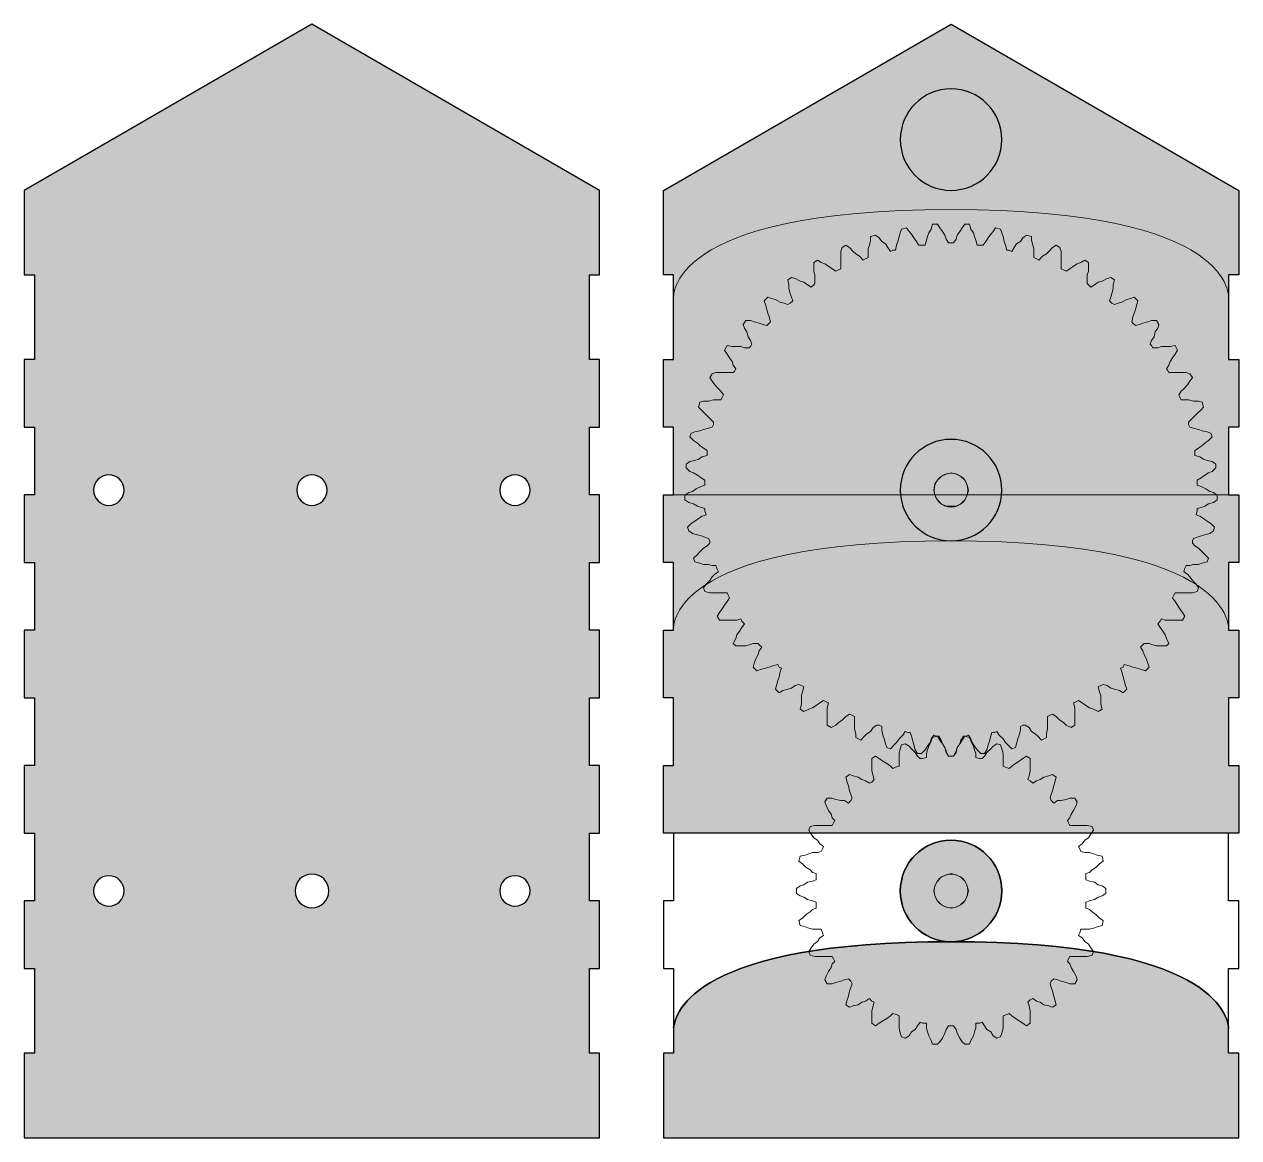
# Model space of a CAD drawing. Header units: inches. Extents: x -1874 to 1467, y -1467 to 242.
# Drawn here: x -1874.4 to -1515.5, y -673.9 to -344.8 of the extents above; entities that cross this region are included whole.
import ezdxf

# ---------------------------------------------------------------- set-up
doc = ezdxf.new("R2010")
doc.units = ezdxf.units.IN
doc.header["$MEASUREMENT"] = 0
doc.layers.add('Layer 1', color=7, linetype='Continuous')

# ---------------------------------------------------------------- blocks, each defined once
blk = doc.blocks.new('block 23')
at = {"layer": 'Layer 1', "lineweight": 0}
for points in [[(-1589.54, -407.87), (-1590.26, -408.96), (-1590.99, -410.05), (-1591.72, -410.05), (-1592.83, -410.05), (-1593.19, -408.59), (-1593.55, -407.49), (-1593.92, -406.4), (-1594.65, -405.3), (-1595.02, -403.84), (-1596.48, -403.84), (-1597.21, -404.94), (-1597.95, -406.04), (-1598.68, -407.12), (-1599.04, -408.23), (-1599.77, -409.33), (-1600.5, -409.33), (-1601.24, -409.33), (-1601.97, -408.23), (-1602.33, -407.12), (-1603.06, -406.04), (-1603.8, -404.94), (-1604.53, -403.84), (-1605.98, -403.84), (-1606.36, -405.3), (-1607.09, -406.4), (-1607.45, -407.49), (-1607.81, -408.59), (-1608.18, -410.05), (-1609.28, -410.05), (-1610.01, -410.05), (-1610.74, -408.96), (-1611.47, -407.87), (-1612.21, -406.76), (-1612.93, -406.04), (-1613.67, -404.94), (-1615.14, -405.3), (-1615.5, -406.4), (-1615.86, -407.49), (-1616.22, -408.96), (-1616.59, -410.05), (-1616.96, -411.52), (-1617.69, -411.52), (-1618.43, -411.88), (-1619.15, -410.79), (-1619.89, -409.69), (-1620.98, -408.96), (-1621.71, -407.87), (-1622.81, -407.12), (-1624.27, -407.49), (-1624.27, -408.59), (-1624.63, -410.05), (-1625, -411.16), (-1625, -412.61), (-1625, -413.71), (-1625.74, -414.08), (-1626.47, -414.45), (-1627.56, -413.34), (-1628.67, -412.61), (-1629.39, -411.88), (-1630.49, -410.79), (-1631.59, -410.05), (-1632.68, -410.79), (-1633.05, -411.88), (-1633.05, -413.34), (-1633.05, -414.81), (-1633.05, -415.9), (-1633.05, -417), (-1633.78, -417.37), (-1634.51, -417.73), (-1635.61, -417), (-1636.7, -416.28), (-1637.8, -415.53), (-1638.9, -415.17), (-1640, -414.45), (-1641.09, -415.17), (-1641.09, -416.28), (-1641.09, -417.73), (-1640.73, -418.83), (-1640.73, -420.29), (-1640.73, -421.39), (-1641.09, -421.76), (-1641.83, -422.49), (-1642.92, -421.76), (-1644.02, -421.02), (-1645.12, -420.65), (-1646.58, -419.93), (-1647.67, -419.57), (-1648.78, -420.29), (-1648.42, -421.76), (-1648.42, -422.85), (-1648.04, -424.31), (-1647.67, -425.41), (-1647.31, -426.51), (-1648.04, -427.24), (-1648.78, -427.61), (-1649.87, -427.24), (-1650.97, -426.87), (-1652.43, -426.14), (-1653.53, -425.77), (-1654.63, -425.41), (-1655.72, -426.51), (-1655.36, -427.61), (-1654.99, -429.06), (-1654.63, -430.17), (-1654.26, -431.26), (-1653.9, -432.72), (-1654.26, -433.1), (-1654.99, -433.82), (-1656.08, -433.46), (-1657.19, -433.1), (-1658.65, -432.72), (-1659.75, -432.36), (-1661.2, -432.36), (-1661.94, -433.46), (-1661.57, -434.55), (-1660.84, -435.65), (-1660.48, -437.11), (-1659.75, -438.21), (-1659.38, -439.3), (-1659.75, -440.04)], [(-1526.27, -456.49), (-1527.36, -456.12), (-1528.83, -456.12), (-1530.29, -455.76), (-1531.39, -455.76), (-1532.48, -455.76), (-1532.85, -455.03), (-1533.22, -454.29), (-1532.48, -453.2), (-1531.75, -452.47), (-1530.66, -451.37), (-1529.92, -450.28), (-1529.19, -449.17), (-1529.92, -448.08), (-1531.02, -447.71), (-1532.48, -447.71), (-1533.58, -447.71), (-1535.04, -447.71), (-1536.14, -447.71), (-1536.51, -446.99), (-1536.87, -446.62), (-1536.14, -445.52), (-1535.78, -444.42), (-1535.04, -443.33), (-1534.31, -442.23), (-1533.58, -441.13), (-1534.31, -439.67), (-1535.78, -440.04), (-1536.87, -440.04), (-1538.33, -440.04), (-1539.43, -440.4), (-1540.89, -440.4), (-1541.26, -439.67), (-1541.63, -439.3), (-1541.26, -438.21), (-1540.53, -437.11), (-1540.16, -435.65), (-1539.43, -434.55), (-1539.07, -433.46), (-1539.8, -432.36), (-1541.26, -432.36), (-1542.36, -432.72), (-1543.82, -433.1), (-1544.92, -433.46), (-1546.01, -433.82), (-1546.74, -433.1), (-1547.11, -432.72), (-1546.74, -431.26), (-1546.38, -430.17), (-1546.01, -429.06), (-1545.65, -427.61), (-1545.28, -426.51), (-1546.38, -425.41), (-1547.48, -425.77), (-1548.57, -426.14), (-1550.04, -426.87), (-1551.13, -427.24), (-1552.23, -427.61), (-1552.97, -427.24), (-1553.7, -426.51), (-1553.33, -425.41), (-1552.97, -424.31), (-1552.59, -422.85), (-1552.59, -421.76), (-1552.23, -420.29), (-1553.33, -419.57), (-1554.42, -419.93), (-1555.89, -420.65), (-1556.99, -421.02), (-1558.08, -421.76), (-1559.18, -422.49), (-1559.91, -421.76), (-1560.27, -421.39), (-1560.27, -420.29), (-1560.27, -418.83), (-1559.91, -417.73), (-1559.91, -416.28), (-1559.91, -415.17), (-1561, -414.45), (-1562.11, -415.17), (-1563.2, -415.53), (-1564.3, -416.28), (-1565.4, -417), (-1566.49, -417.73), (-1567.23, -417.37), (-1567.96, -417), (-1567.96, -415.9), (-1567.96, -414.81), (-1567.96, -413.34), (-1567.96, -411.88), (-1568.32, -410.79), (-1569.41, -410.05), (-1570.52, -410.79), (-1571.61, -411.88), (-1572.34, -412.61), (-1573.44, -413.34), (-1574.54, -414.45), (-1575.27, -414.08), (-1576, -413.71), (-1576, -412.61), (-1576, -411.16), (-1576.37, -410.05), (-1576.73, -408.59), (-1576.73, -407.49), (-1578.2, -407.12), (-1579.29, -407.87), (-1580.02, -408.96), (-1581.12, -409.69), (-1581.85, -410.79), (-1582.58, -411.88), (-1583.31, -411.52), (-1584.05, -411.52), (-1584.41, -410.05), (-1584.78, -408.96), (-1585.14, -407.49), (-1585.51, -406.4), (-1585.87, -405.3), (-1587.34, -404.94), (-1588.07, -406.04), (-1588.8, -406.76), (-1589.54, -407.87)], [(-1659.75, -440.04), (-1660.12, -440.4), (-1661.57, -440.4), (-1662.67, -440.04), (-1664.13, -440.04), (-1665.24, -440.04), (-1666.69, -439.67), (-1667.42, -441.13), (-1666.69, -442.23), (-1665.96, -443.33), (-1665.24, -444.42), (-1664.86, -445.52), (-1664.13, -446.62), (-1664.49, -447.35), (-1664.86, -447.71), (-1665.96, -447.71), (-1667.42, -447.71), (-1668.53, -447.71), (-1669.98, -447.71), (-1671.08, -448.08), (-1671.82, -449.17), (-1671.08, -450.28), (-1670.35, -451.37), (-1669.25, -452.47), (-1668.53, -453.2), (-1667.79, -454.29), (-1668.16, -455.03), (-1668.53, -455.76), (-1669.62, -455.76), (-1670.72, -455.76), (-1672.18, -456.12), (-1673.65, -456.12), (-1674.74, -456.49), (-1675.11, -457.95), (-1674.37, -458.69), (-1673.27, -459.78), (-1672.54, -460.51), (-1671.45, -461.61), (-1670.72, -462.34), (-1670.72, -463.06), (-1671.08, -463.81), (-1672.18, -464.17), (-1673.65, -464.53), (-1674.74, -464.9), (-1676.2, -465.27), (-1677.3, -465.63), (-1677.66, -466.73), (-1676.57, -467.82), (-1675.47, -468.55), (-1674.74, -469.29), (-1673.65, -470.02), (-1672.54, -470.75), (-1672.54, -471.47), (-1672.54, -472.22), (-1674.01, -472.58), (-1675.11, -473.31), (-1676.2, -473.67), (-1677.66, -474.04), (-1678.77, -474.77), (-1678.77, -475.87), (-1677.66, -476.96), (-1676.57, -477.33), (-1675.47, -478.06), (-1674.37, -478.8), (-1673.27, -479.52), (-1673.27, -480.26), (-1673.27, -480.99), (-1674.37, -481.35), (-1675.84, -482.08), (-1676.94, -482.81), (-1678.03, -483.18), (-1679.13, -483.92), (-1679.13, -485.37), (-1678.03, -486.11), (-1676.57, -486.47), (-1675.47, -487.2), (-1674.37, -487.57), (-1673.27, -487.93), (-1673.27, -488.67), (-1672.91, -489.76), (-1674.01, -490.12), (-1675.11, -490.86), (-1676.2, -491.59), (-1677.3, -492.32), (-1678.4, -493.41), (-1678.03, -494.52), (-1676.94, -495.24), (-1675.84, -495.61), (-1674.37, -495.98), (-1673.27, -496.34), (-1672.18, -496.7), (-1671.82, -497.45), (-1671.82, -498.17), (-1672.54, -498.9), (-1673.65, -499.63), (-1674.74, -500.73), (-1675.47, -501.46), (-1676.57, -502.56), (-1676.2, -503.65), (-1674.74, -504.02), (-1673.65, -504.39), (-1672.18, -504.39), (-1671.08, -504.75), (-1669.98, -504.75), (-1669.62, -505.85), (-1669.25, -506.58), (-1670.35, -507.31), (-1671.08, -508.05), (-1671.82, -509.14), (-1672.91, -510.23), (-1673.65, -511.34), (-1673.27, -512.43), (-1671.82, -512.8), (-1670.35, -512.8), (-1669.25, -512.8), (-1667.79, -512.8), (-1666.69, -512.8), (-1666.33, -513.53), (-1665.96, -514.26), (-1666.69, -515.35), (-1667.42, -516.46)], [(-1522.98, -483.18), (-1524.07, -482.81), (-1525.17, -482.08), (-1526.63, -481.35), (-1527.73, -480.99), (-1527.73, -480.26), (-1527.73, -479.52), (-1526.63, -478.8), (-1525.54, -478.06), (-1524.43, -477.33), (-1523.34, -476.96), (-1522.25, -475.87), (-1522.25, -474.77), (-1523.34, -474.04), (-1524.8, -473.67), (-1525.9, -473.31), (-1527, -472.58), (-1528.46, -472.22), (-1528.46, -471.47), (-1528.46, -470.75), (-1527.36, -470.02), (-1526.27, -469.29), (-1525.54, -468.55), (-1524.43, -467.82), (-1523.34, -466.73), (-1523.71, -465.63), (-1524.8, -465.27), (-1526.27, -464.9), (-1527.36, -464.53), (-1528.83, -464.17), (-1529.92, -463.81), (-1530.29, -463.06), (-1530.29, -462.34), (-1529.56, -461.61), (-1528.46, -460.51), (-1527.73, -459.78), (-1526.63, -458.69), (-1525.9, -457.95), (-1526.27, -456.49)], [(-1595.75, -483.92), (-1596.48, -485.37), (-1597.57, -486.47), (-1599.04, -487.2), (-1600.5, -487.2), (-1601.97, -487.2), (-1603.43, -486.47), (-1604.53, -485.37), (-1605.26, -483.92), (-1605.62, -482.45), (-1605.26, -480.63), (-1604.53, -479.52), (-1603.43, -478.43), (-1601.97, -477.7), (-1600.5, -477.33), (-1599.04, -477.7), (-1597.57, -478.43), (-1596.48, -479.52), (-1595.75, -480.99), (-1595.39, -482.45), (-1595.75, -483.92)], [(-1532.85, -517.55), (-1533.58, -516.46), (-1534.31, -515.35), (-1535.04, -514.26), (-1534.68, -513.53), (-1534.31, -512.8), (-1533.22, -512.8), (-1531.75, -512.8), (-1530.66, -512.8), (-1529.19, -512.8), (-1527.73, -512.43), (-1527.36, -511.34), (-1528.1, -510.23), (-1529.19, -509.14), (-1529.92, -508.05), (-1530.66, -507.31), (-1531.75, -506.58), (-1531.39, -505.49), (-1531.02, -504.75), (-1529.92, -504.75), (-1528.83, -504.39), (-1527.36, -504.39), (-1526.27, -504.02), (-1524.8, -503.65), (-1524.43, -502.56), (-1525.54, -501.46), (-1526.27, -500.73), (-1527.36, -499.63), (-1528.46, -498.9), (-1529.19, -498.17), (-1529.19, -497.45), (-1528.83, -496.7), (-1527.73, -496.34), (-1526.63, -495.98), (-1525.17, -495.61), (-1524.07, -495.24), (-1522.98, -494.52), (-1522.61, -493.41), (-1523.71, -492.32), (-1524.8, -491.59), (-1525.9, -490.86), (-1527, -490.12), (-1528.1, -489.76), (-1527.73, -488.67), (-1527.73, -487.93), (-1526.63, -487.57), (-1525.54, -487.2), (-1524.43, -486.47), (-1522.98, -486.11), (-1521.87, -485.37), (-1521.87, -483.92), (-1522.98, -483.18)], [(-1667.42, -516.46), (-1668.16, -517.55), (-1668.89, -518.64), (-1669.62, -519.75), (-1668.89, -520.84), (-1667.79, -520.84), (-1666.33, -520.84), (-1665.24, -520.84), (-1663.77, -520.84), (-1662.67, -520.47), (-1662.31, -521.21), (-1661.57, -521.94), (-1662.31, -523.04), (-1663.04, -524.13), (-1663.77, -525.23), (-1664.13, -526.33), (-1664.86, -527.79), (-1664.13, -528.52), (-1662.67, -528.52), (-1661.2, -528.52), (-1660.12, -528.16), (-1659.01, -527.79), (-1657.55, -527.79), (-1657.19, -528.16), (-1656.45, -528.88), (-1657.19, -529.98), (-1657.55, -531.08), (-1658.28, -532.53), (-1658.65, -533.64), (-1659.01, -534.74), (-1657.91, -535.83), (-1656.83, -535.46), (-1655.36, -535.1), (-1654.26, -534.74), (-1653.16, -534.37), (-1651.7, -534), (-1651.34, -534.74), (-1650.6, -535.1), (-1650.97, -536.2), (-1651.34, -537.66), (-1651.7, -538.76), (-1652.07, -540.22), (-1652.43, -541.31), (-1651.34, -542.41), (-1650.24, -541.69), (-1648.78, -541.31), (-1647.67, -540.94), (-1646.58, -540.22), (-1645.49, -539.86), (-1644.75, -540.22), (-1644.02, -540.58), (-1644.38, -542.05), (-1644.75, -543.14), (-1644.75, -544.61), (-1644.75, -545.7), (-1645.12, -547.17), (-1644.02, -547.9), (-1642.56, -547.17), (-1641.46, -546.8), (-1640.37, -546.06), (-1639.26, -545.34), (-1638.17, -544.61), (-1637.44, -544.98), (-1636.7, -545.34), (-1637.08, -546.8), (-1637.08, -547.9), (-1637.08, -549.35), (-1637.08, -550.46), (-1637.08, -551.92), (-1635.97, -552.65), (-1634.51, -551.92), (-1633.78, -551.18), (-1632.68, -550.46), (-1631.59, -549.35), (-1630.49, -548.63), (-1629.76, -548.99), (-1629.03, -549.35), (-1629.03, -550.46), (-1629.03, -551.92), (-1629.03, -553.02), (-1628.67, -554.47), (-1628.67, -555.58), (-1627.2, -556.31), (-1626.1, -555.21), (-1625.37, -554.47), (-1624.27, -553.75), (-1623.55, -552.65), (-1622.44, -551.92), (-1621.71, -551.92), (-1620.98, -552.28), (-1620.98, -553.39), (-1620.62, -554.84), (-1620.26, -555.94), (-1619.89, -557.4), (-1619.51, -558.51), (-1618.43, -558.87), (-1617.33, -557.76), (-1616.59, -557.04), (-1615.86, -555.94), (-1614.77, -554.84), (-1614.03, -553.75), (-1613.3, -554.11), (-1612.57, -554.11), (-1612.21, -555.21), (-1611.84, -556.67), (-1611.47, -557.76), (-1611.1, -559.23), (-1610.38, -560.33), (-1609.28, -560.33), (-1608.18, -559.23), (-1607.45, -558.13), (-1606.72, -557.04), (-1606.36, -555.94), (-1605.62, -554.84), (-1604.89, -555.21), (-1604.16, -555.21), (-1603.43, -556.31), (-1603.06, -557.4), (-1602.33, -558.51), (-1601.97, -559.59), (-1601.24, -561.06)], [(-1601.24, -561.06), (-1599.77, -561.06), (-1599.04, -559.59), (-1598.68, -558.51), (-1597.95, -557.4), (-1597.57, -556.31), (-1596.84, -555.21), (-1596.11, -555.21), (-1595.39, -554.84), (-1594.65, -555.94), (-1594.28, -557.04), (-1593.55, -558.13), (-1592.83, -559.23), (-1591.72, -560.33), (-1590.63, -560.33), (-1589.9, -559.23), (-1589.54, -557.76), (-1589.16, -556.67), (-1588.8, -555.21), (-1588.43, -554.11), (-1587.7, -554.11), (-1586.98, -553.75), (-1586.24, -554.84), (-1585.14, -555.94), (-1584.41, -557.04), (-1583.68, -557.76), (-1582.58, -558.87), (-1581.49, -558.51), (-1581.12, -557.4), (-1580.76, -555.94), (-1580.39, -554.84), (-1580.02, -553.39), (-1580.02, -552.28), (-1579.29, -551.92), (-1578.56, -551.92), (-1577.46, -552.65), (-1576.73, -553.75), (-1575.64, -554.47), (-1574.9, -555.21), (-1573.81, -556.31), (-1572.34, -555.58), (-1572.34, -554.47), (-1571.98, -553.02), (-1571.98, -551.92), (-1571.98, -550.46), (-1571.98, -549.35), (-1571.25, -548.99), (-1570.52, -548.63), (-1569.41, -549.35), (-1568.32, -550.46), (-1567.23, -551.18), (-1566.49, -551.92), (-1565.03, -552.65), (-1563.93, -551.92), (-1563.93, -550.46), (-1563.93, -549.35), (-1563.93, -547.9), (-1563.93, -546.8), (-1564.3, -545.34), (-1563.56, -544.98), (-1562.84, -544.61), (-1561.74, -545.34), (-1560.64, -546.06), (-1559.55, -546.8), (-1558.45, -547.17), (-1556.99, -547.9), (-1555.89, -547.17), (-1556.26, -545.7), (-1556.26, -544.61), (-1556.26, -543.14), (-1556.62, -542.05), (-1556.99, -540.58), (-1556.26, -540.22), (-1555.53, -539.86), (-1554.42, -540.22), (-1553.33, -540.94), (-1552.23, -541.31), (-1550.77, -541.69), (-1549.67, -542.41), (-1548.57, -541.31), (-1548.94, -540.22), (-1549.3, -538.76), (-1549.67, -537.66), (-1550.04, -536.2), (-1550.41, -535.1), (-1549.67, -534.74), (-1549.3, -534), (-1547.85, -534.37), (-1546.74, -534.74), (-1545.65, -535.1), (-1544.18, -535.46), (-1543.09, -535.83), (-1542, -534.74), (-1542.36, -533.64), (-1542.72, -532.53), (-1543.45, -531.08), (-1543.82, -529.98), (-1544.56, -528.88), (-1543.82, -528.16), (-1543.45, -527.79), (-1542, -527.79), (-1540.89, -528.16), (-1539.8, -528.52), (-1538.33, -528.52), (-1536.87, -528.52), (-1536.14, -527.79), (-1536.87, -526.33), (-1537.24, -525.23), (-1537.97, -524.13), (-1538.7, -523.04), (-1539.43, -521.94), (-1538.7, -521.21), (-1538.33, -520.47), (-1537.24, -520.84), (-1535.78, -520.84), (-1534.68, -520.84), (-1533.22, -520.84), (-1532.12, -520.84), (-1531.39, -519.75), (-1532.12, -518.64), (-1532.85, -517.55)], [(-1569.79, -568.74), (-1569.41, -567.28), (-1570.52, -566.54), (-1571.61, -566.92), (-1573.08, -567.28), (-1574.17, -568), (-1575.27, -568.37), (-1576.37, -569.1), (-1577.1, -568.37), (-1577.83, -568), (-1577.46, -566.92), (-1577.1, -565.45), (-1577.1, -564.35), (-1577.1, -562.88), (-1577.1, -561.79), (-1578.2, -561.06), (-1579.29, -561.79), (-1580.39, -562.52), (-1581.49, -563.25), (-1582.58, -563.99), (-1583.31, -564.71), (-1584.41, -564.35), (-1585.14, -563.99), (-1585.14, -562.88), (-1585.14, -561.43), (-1585.14, -560.33), (-1585.51, -558.87), (-1585.87, -557.76), (-1586.98, -557.4), (-1588.07, -558.13), (-1588.8, -558.87), (-1589.9, -559.96), (-1590.63, -561.06), (-1591.36, -561.79), (-1592.09, -561.79), (-1593.19, -561.43), (-1593.19, -560.33), (-1593.55, -559.23), (-1593.92, -558.13), (-1594.65, -556.67), (-1595.02, -555.58), (-1596.48, -555.21), (-1597.21, -556.31), (-1597.95, -557.4), (-1598.68, -558.51), (-1599.04, -559.96), (-1599.77, -561.06), (-1600.5, -561.06), (-1601.24, -561.06), (-1601.97, -559.96), (-1602.33, -558.51), (-1603.06, -557.4), (-1603.8, -556.31), (-1604.53, -555.21), (-1605.98, -555.58), (-1606.36, -556.67), (-1607.09, -558.13), (-1607.45, -559.23), (-1607.81, -560.33), (-1607.81, -561.43), (-1608.91, -561.79), (-1609.64, -561.79), (-1610.38, -561.06), (-1611.1, -559.96), (-1612.21, -558.87), (-1612.93, -558.13), (-1614.03, -557.4), (-1615.14, -557.76), (-1615.5, -558.87), (-1615.86, -560.33), (-1615.86, -561.43), (-1615.86, -562.88), (-1615.86, -563.99), (-1616.96, -564.35), (-1617.69, -564.71), (-1618.43, -563.99), (-1619.51, -563.25), (-1620.62, -562.52), (-1621.71, -561.79), (-1622.81, -561.06), (-1623.91, -561.79), (-1623.91, -562.88), (-1623.91, -564.35), (-1623.91, -565.45), (-1623.55, -566.92), (-1623.18, -568), (-1623.91, -568.74), (-1624.63, -569.1), (-1625.74, -568.37), (-1626.84, -568), (-1627.92, -567.28), (-1629.39, -566.92), (-1630.49, -566.54), (-1631.59, -567.28), (-1631.22, -568.74), (-1630.85, -569.83), (-1630.49, -571.29), (-1630.13, -572.4), (-1629.76, -573.49), (-1630.13, -574.22), (-1630.85, -574.96), (-1631.96, -574.22), (-1633.05, -574.22), (-1634.51, -573.86), (-1635.61, -573.49), (-1637.08, -573.49), (-1637.8, -574.59), (-1637.44, -575.69), (-1636.7, -577.15), (-1635.97, -578.24), (-1635.61, -579.34), (-1634.88, -580.07), (-1635.25, -580.81), (-1635.61, -581.53), (-1636.7, -581.53), (-1638.17, -581.53), (-1639.26, -581.53), (-1640.73, -581.53), (-1642.19, -581.9), (-1642.56, -582.99), (-1641.83, -584.1)], [(-1555.89, -599.45), (-1556.99, -599.09), (-1558.08, -598.35), (-1559.55, -597.99), (-1560.64, -597.63), (-1560.64, -596.52), (-1560.64, -595.8), (-1559.55, -595.43), (-1558.82, -594.7), (-1557.71, -593.96), (-1556.62, -592.87), (-1555.53, -592.14), (-1555.89, -590.68), (-1557.35, -590.31), (-1558.45, -589.94), (-1559.55, -589.58), (-1561, -589.58), (-1562.11, -589.22), (-1562.47, -588.48), (-1562.84, -587.75), (-1561.74, -587.02), (-1561, -585.93), (-1559.91, -585.19), (-1559.18, -584.1), (-1558.45, -582.99), (-1558.82, -581.9), (-1560.27, -581.53), (-1561.74, -581.53), (-1562.84, -581.53), (-1564.3, -581.53), (-1565.4, -581.53), (-1565.76, -580.81), (-1566.12, -580.07), (-1565.4, -579.34), (-1565.03, -578.24), (-1564.3, -577.15), (-1563.56, -575.69), (-1563.2, -574.59), (-1563.93, -573.49), (-1565.4, -573.49), (-1566.49, -573.86), (-1567.96, -574.22), (-1569.05, -574.22), (-1570.15, -574.96), (-1570.88, -574.22), (-1571.25, -573.49), (-1570.88, -572.4), (-1570.52, -571.29), (-1570.15, -569.83), (-1569.79, -568.74)], [(-1641.83, -584.1), (-1641.09, -585.19), (-1640, -585.93), (-1639.26, -587.02), (-1638.17, -587.75), (-1638.54, -588.48), (-1638.9, -589.22), (-1640, -589.58), (-1641.46, -589.58), (-1642.56, -589.94), (-1643.66, -590.31), (-1645.12, -590.68), (-1645.49, -592.14), (-1644.38, -592.87), (-1643.29, -593.96), (-1642.19, -594.7), (-1641.46, -595.43), (-1640.37, -595.8), (-1640.37, -596.88), (-1640.37, -597.63), (-1641.46, -597.99), (-1642.92, -598.35), (-1644.02, -599.09), (-1645.12, -599.45), (-1646.21, -600.18), (-1646.21, -601.64), (-1645.12, -602.37), (-1644.02, -602.74), (-1642.92, -603.47), (-1641.46, -603.84), (-1640.37, -604.21), (-1640.37, -604.93), (-1640.37, -606.04), (-1641.46, -606.4), (-1642.19, -607.13), (-1643.29, -607.86), (-1644.38, -608.96), (-1645.49, -609.69), (-1645.12, -611.15), (-1643.66, -611.52), (-1642.56, -611.88), (-1641.46, -612.25), (-1640, -612.25), (-1638.9, -612.25), (-1638.54, -613.34), (-1638.17, -614.08), (-1639.26, -614.81), (-1640, -615.9), (-1641.09, -616.63), (-1641.83, -617.74), (-1642.56, -618.82), (-1642.19, -619.93), (-1640.73, -620.29), (-1639.26, -620.29), (-1638.17, -620.29), (-1636.7, -620.29), (-1635.61, -620.29), (-1635.25, -621.02), (-1634.88, -621.75), (-1635.61, -622.48), (-1635.97, -623.58), (-1636.7, -624.68), (-1637.44, -626.14), (-1637.8, -627.23), (-1637.08, -628.34), (-1635.61, -628.34), (-1634.51, -627.97), (-1633.05, -627.61), (-1631.96, -627.23), (-1630.85, -626.87), (-1630.13, -627.61), (-1629.76, -628.34), (-1630.13, -629.43), (-1630.49, -630.52), (-1630.85, -631.99), (-1631.22, -633.09), (-1631.59, -634.55), (-1630.49, -635.28), (-1629.39, -634.92), (-1627.92, -634.55), (-1626.84, -633.82), (-1625.74, -633.45), (-1624.63, -632.72), (-1623.91, -633.45), (-1623.18, -633.82), (-1623.55, -634.92), (-1623.91, -636.38), (-1623.91, -637.47), (-1623.91, -638.94), (-1623.91, -640.04), (-1622.81, -640.76), (-1621.71, -640.04), (-1620.62, -639.3), (-1619.51, -638.57), (-1618.43, -637.84), (-1617.69, -637.11), (-1616.59, -637.47), (-1615.86, -637.84), (-1615.86, -638.94), (-1615.86, -640.4), (-1615.86, -641.5), (-1615.5, -642.96), (-1615.14, -644.05), (-1614.03, -644.42), (-1612.93, -643.69), (-1612.21, -642.59), (-1611.1, -641.87), (-1610.38, -640.76), (-1609.64, -639.67), (-1608.91, -640.04), (-1607.81, -640.04), (-1607.81, -641.5), (-1607.45, -642.59), (-1607.09, -643.69), (-1606.36, -645.16), (-1605.98, -646.25), (-1604.53, -646.25), (-1603.8, -645.52), (-1603.06, -644.42), (-1602.33, -642.96), (-1601.97, -641.87)], [(-1595.75, -602.37), (-1596.48, -603.84), (-1597.57, -604.93), (-1599.04, -605.67), (-1600.5, -606.04), (-1601.97, -605.67), (-1603.43, -604.93), (-1604.53, -603.84), (-1605.26, -602.37), (-1605.62, -600.92), (-1605.26, -599.45), (-1604.53, -597.99), (-1603.43, -596.88), (-1601.97, -596.16), (-1600.5, -595.8), (-1599.04, -596.16), (-1597.57, -596.88), (-1596.48, -597.99), (-1595.75, -599.45), (-1595.39, -600.92)], [(-1601.97, -641.87), (-1601.24, -640.76), (-1600.5, -640.76), (-1599.77, -640.76), (-1599.04, -641.87), (-1598.68, -642.96), (-1597.95, -644.42), (-1597.21, -645.52), (-1596.48, -646.25), (-1595.02, -646.25), (-1594.65, -645.16), (-1593.92, -643.69), (-1593.55, -642.59), (-1593.19, -641.5), (-1593.19, -640.04), (-1592.09, -640.04), (-1591.36, -639.67), (-1590.63, -640.76), (-1589.9, -641.87), (-1588.8, -642.59), (-1588.07, -643.69), (-1586.98, -644.42), (-1585.87, -644.05), (-1585.51, -642.96), (-1585.14, -641.5), (-1585.14, -640.4), (-1585.14, -638.94), (-1585.14, -637.84), (-1584.05, -637.47), (-1583.31, -637.11), (-1582.58, -637.84), (-1581.49, -638.57), (-1580.39, -639.3), (-1579.29, -640.04), (-1578.2, -640.76), (-1577.1, -640.04), (-1577.1, -638.94), (-1577.1, -637.47), (-1577.1, -636.38), (-1577.46, -634.92), (-1577.83, -633.82), (-1577.1, -633.09), (-1576.37, -632.72), (-1575.27, -633.45), (-1574.17, -633.82), (-1573.08, -634.55), (-1571.61, -634.92), (-1570.52, -635.28), (-1569.41, -634.55), (-1569.79, -633.09), (-1570.15, -631.99), (-1570.52, -630.52), (-1570.88, -629.43), (-1571.25, -628.34), (-1570.88, -627.61), (-1570.15, -626.87), (-1569.05, -627.23), (-1567.96, -627.61), (-1566.49, -627.97), (-1565.4, -628.34), (-1563.93, -628.34), (-1563.2, -627.23), (-1563.56, -626.14), (-1564.3, -624.68), (-1565.03, -623.58), (-1565.4, -622.48), (-1566.12, -621.75), (-1565.76, -621.02), (-1565.4, -620.29), (-1564.3, -620.29), (-1562.84, -620.29), (-1561.74, -620.29), (-1560.27, -620.29), (-1558.82, -619.93), (-1558.45, -618.82), (-1559.18, -617.74), (-1559.91, -616.63), (-1561, -615.9), (-1561.74, -614.81), (-1562.84, -614.08), (-1562.47, -613.34), (-1562.11, -612.25), (-1561, -612.25), (-1559.55, -612.25), (-1558.45, -611.88), (-1557.35, -611.52), (-1555.89, -611.15), (-1555.53, -609.69), (-1556.62, -608.96), (-1557.71, -607.86), (-1558.82, -607.13), (-1559.55, -606.4), (-1560.64, -606.04), (-1560.64, -604.93), (-1560.64, -604.21), (-1559.55, -603.84), (-1558.08, -603.47), (-1556.99, -602.74), (-1555.89, -602.37), (-1554.79, -601.64), (-1554.79, -600.18), (-1555.89, -599.45)], [(-1595.39, -600.92), (-1595.75, -602.37)]]:
    blk.add_lwpolyline(points, dxfattribs=at)

msp = doc.modelspace()

# ---------------------------------------------------------------- hatches: boundary and pattern name
at = {"layer": 'Layer 1', "true_color": 0xc4c9ba}
h = msp.add_hatch(color=9, dxfattribs=at)
h.dxf.hatch_style = 2
h.paths.add_polyline_path([(-1704.38, -418.85), (-1704.38, -393.85), (-1789.38, -344.77), (-1874.38, -393.85), (-1874.38, -418.85), (-1871.38, -418.85), (-1871.38, -443.85), (-1874.38, -443.85), (-1874.38, -463.85), (-1871.38, -463.85), (-1871.38, -483.85), (-1874.38, -483.85), (-1874.38, -503.85), (-1871.38, -503.85), (-1871.38, -523.85), (-1874.38, -523.85), (-1874.38, -543.85), (-1871.38, -543.85), (-1871.38, -563.85), (-1874.38, -563.85), (-1874.38, -583.85), (-1871.38, -583.85), (-1871.38, -603.85), (-1874.38, -603.85), (-1874.38, -623.85), (-1871.38, -623.85), (-1871.38, -648.85), (-1874.38, -648.85), (-1874.38, -673.85), (-1704.38, -673.85), (-1704.38, -648.85), (-1707.38, -648.85), (-1707.38, -623.85), (-1704.38, -623.85), (-1704.38, -603.85), (-1707.38, -603.85), (-1707.38, -583.85), (-1704.38, -583.85), (-1704.38, -563.85), (-1707.38, -563.85), (-1707.38, -543.85), (-1704.38, -543.85), (-1704.38, -523.85), (-1707.38, -523.85), (-1707.38, -503.85), (-1704.38, -503.85), (-1704.38, -483.85), (-1707.38, -483.85), (-1707.38, -463.85), (-1704.38, -463.85), (-1704.38, -443.85), (-1707.38, -443.85), (-1707.38, -418.85)])
edge = h.paths.add_edge_path()
edge.add_spline(control_points=[(-1789.38, -477.95), (-1786.9, -477.95), (-1784.88, -479.96), (-1784.88, -482.45), (-1784.88, -484.93), (-1786.9, -486.95), (-1789.38, -486.95), (-1791.87, -486.95), (-1793.88, -484.93), (-1793.88, -482.45), (-1793.88, -479.96), (-1791.87, -477.95), (-1789.38, -477.95)], knot_values=[0, 0, 0, 0, 1, 1, 1, 2, 2, 2, 3, 3, 3, 4, 4, 4, 4], degree=3, periodic=0)
edge = h.paths.add_edge_path()
edge.add_spline(control_points=[(-1849.38, -605.42), (-1851.87, -605.42), (-1853.88, -603.4), (-1853.88, -600.92), (-1853.88, -598.43), (-1851.87, -596.42), (-1849.38, -596.42), (-1846.9, -596.42), (-1844.88, -598.43), (-1844.88, -600.92), (-1844.88, -603.4), (-1846.9, -605.42), (-1849.38, -605.42)], knot_values=[0, 0, 0, 0, 1, 1, 1, 2, 2, 2, 3, 3, 3, 4, 4, 4, 4], degree=3, periodic=0)
edge = h.paths.add_edge_path()
edge.add_spline(control_points=[(-1849.38, -486.95), (-1851.87, -486.95), (-1853.88, -484.93), (-1853.88, -482.45), (-1853.88, -479.96), (-1851.87, -477.94), (-1849.38, -477.94), (-1846.9, -477.94), (-1844.88, -479.96), (-1844.88, -482.45), (-1844.88, -484.93), (-1846.9, -486.95), (-1849.38, -486.95)], knot_values=[0, 0, 0, 0, 1, 1, 1, 2, 2, 2, 3, 3, 3, 4, 4, 4, 4], degree=3, periodic=0)
edge = h.paths.add_edge_path()
edge.add_spline(control_points=[(-1789.38, -605.92), (-1792.14, -605.92), (-1794.38, -603.68), (-1794.38, -600.92), (-1794.38, -598.16), (-1792.14, -595.92), (-1789.38, -595.92), (-1786.62, -595.92), (-1784.38, -598.16), (-1784.38, -600.92), (-1784.38, -603.68), (-1786.62, -605.92), (-1789.38, -605.92)], knot_values=[0, 0, 0, 0, 1, 1, 1, 2, 2, 2, 3, 3, 3, 4, 4, 4, 4], degree=3, periodic=0)
edge = h.paths.add_edge_path()
edge.add_spline(control_points=[(-1729.38, -605.42), (-1731.87, -605.42), (-1733.88, -603.4), (-1733.88, -600.92), (-1733.88, -598.43), (-1731.87, -596.42), (-1729.38, -596.42), (-1726.9, -596.42), (-1724.88, -598.43), (-1724.88, -600.92), (-1724.88, -603.4), (-1726.9, -605.42), (-1729.38, -605.42)], knot_values=[0, 0, 0, 0, 1, 1, 1, 2, 2, 2, 3, 3, 3, 4, 4, 4, 4], degree=3, periodic=0)
edge = h.paths.add_edge_path()
edge.add_spline(control_points=[(-1729.38, -486.95), (-1731.87, -486.95), (-1733.88, -484.93), (-1733.88, -482.45), (-1733.88, -479.96), (-1731.87, -477.94), (-1729.38, -477.94), (-1726.9, -477.94), (-1724.88, -479.96), (-1724.88, -482.45), (-1724.88, -484.93), (-1726.9, -486.95), (-1729.38, -486.95)], knot_values=[0, 0, 0, 0, 1, 1, 1, 2, 2, 2, 3, 3, 3, 4, 4, 4, 4], degree=3, periodic=0)
h = msp.add_hatch(color=9, dxfattribs=at)
h.dxf.hatch_style = 2
h.paths.add_polyline_path([(-1518.5, -418.85), (-1518.5, -443.85), (-1515.5, -443.85), (-1515.5, -463.85), (-1518.5, -463.85), (-1518.5, -483.85), (-1515.5, -483.85), (-1515.5, -503.85), (-1518.5, -503.85), (-1518.5, -523.85), (-1515.5, -523.85), (-1515.5, -543.85), (-1518.5, -543.85), (-1518.5, -563.85), (-1515.5, -563.85), (-1515.5, -583.85), (-1685.5, -583.85), (-1685.5, -563.85), (-1682.5, -563.85), (-1682.5, -543.85), (-1685.5, -543.85), (-1685.5, -523.85), (-1682.5, -523.85), (-1682.5, -503.85), (-1685.5, -503.85), (-1685.5, -483.85), (-1682.5, -483.85), (-1682.5, -463.85), (-1685.5, -463.85), (-1685.5, -443.85), (-1682.5, -443.85), (-1682.5, -418.85), (-1685.5, -418.85), (-1685.5, -393.85), (-1600.5, -344.77), (-1515.5, -393.85), (-1515.5, -418.85)])
h = msp.add_hatch(color=9, dxfattribs=at)
h.dxf.hatch_style = 2
edge = h.paths.add_edge_path()
edge.add_spline(control_points=[(-1600.5, -363.85), (-1592.22, -363.85), (-1585.5, -370.57), (-1585.5, -378.85), (-1585.5, -387.13), (-1592.22, -393.85), (-1600.5, -393.85), (-1608.78, -393.85), (-1615.5, -387.13), (-1615.5, -378.85), (-1615.5, -370.57), (-1608.78, -363.85), (-1600.5, -363.85)], knot_values=[0, 0, 0, 0, 1, 1, 1, 2, 2, 2, 3, 3, 3, 4, 4, 4, 4], degree=3, periodic=0)
h = msp.add_hatch(color=9, dxfattribs=at)
h.dxf.hatch_style = 2
edge = h.paths.add_edge_path()
edge.add_spline(control_points=[(-1600.5, -467.45), (-1592.22, -467.45), (-1585.5, -474.16), (-1585.5, -482.45), (-1585.5, -490.73), (-1592.22, -497.45), (-1600.5, -497.45), (-1608.78, -497.45), (-1615.5, -490.73), (-1615.5, -482.45), (-1615.5, -474.16), (-1608.78, -467.45), (-1600.5, -467.45)], knot_values=[0, 0, 0, 0, 1, 1, 1, 2, 2, 2, 3, 3, 3, 4, 4, 4, 4], degree=3, periodic=0)
at = {"layer": 'Layer 1', "true_color": 0x6ec9ba}
h = msp.add_hatch(color=123, dxfattribs=at)
h.dxf.hatch_style = 2
edge = h.paths.add_edge_path()
edge.add_spline(control_points=[(-1600.5, -477.45), (-1597.74, -477.45), (-1595.5, -479.68), (-1595.5, -482.45), (-1595.5, -485.21), (-1597.74, -487.45), (-1600.5, -487.45), (-1603.26, -487.45), (-1605.5, -485.21), (-1605.5, -482.45), (-1605.5, -479.68), (-1603.26, -477.45), (-1600.5, -477.45)], knot_values=[0, 0, 0, 0, 1, 1, 1, 2, 2, 2, 3, 3, 3, 4, 4, 4, 4], degree=3, periodic=0)
at = {"layer": 'Layer 1', "true_color": 0xc4c9ba}
h = msp.add_hatch(color=9, dxfattribs=at)
h.dxf.hatch_style = 2
edge = h.paths.add_edge_path()
edge.add_spline(control_points=[(-1600.5, -615.92), (-1608.78, -615.92), (-1615.5, -609.2), (-1615.5, -600.92), (-1615.5, -592.63), (-1608.78, -585.92), (-1600.5, -585.92), (-1592.22, -585.92), (-1585.5, -592.63), (-1585.5, -600.92), (-1585.5, -609.2), (-1592.22, -615.92), (-1600.5, -615.92)], knot_values=[0, 0, 0, 0, 1, 1, 1, 2, 2, 2, 3, 3, 3, 4, 4, 4, 4], degree=3, periodic=0)
h = msp.add_hatch(color=9, dxfattribs=at)
h.dxf.hatch_style = 2
edge = h.paths.add_edge_path()
edge.add_spline(control_points=[(-1585.5, -600.92), (-1585.5, -609.2), (-1592.22, -615.92), (-1600.5, -615.92), (-1608.78, -615.92), (-1615.5, -609.2), (-1615.5, -600.92), (-1615.5, -592.64), (-1608.78, -585.92), (-1600.5, -585.92), (-1592.22, -585.92), (-1585.5, -592.63), (-1585.5, -600.92)], knot_values=[0, 0, 0, 0, 1, 1, 1, 2, 2, 2, 3, 3, 3, 4, 4, 4, 4], degree=3, periodic=0)
at = {"layer": 'Layer 1', "true_color": 0x6ec9ba}
h = msp.add_hatch(color=123, dxfattribs=at)
h.dxf.hatch_style = 2
edge = h.paths.add_edge_path()
edge.add_spline(control_points=[(-1600.5, -595.92), (-1597.74, -595.92), (-1595.5, -598.16), (-1595.5, -600.92), (-1595.5, -603.68), (-1597.74, -605.92), (-1600.5, -605.92), (-1603.26, -605.92), (-1605.5, -603.68), (-1605.5, -600.92), (-1605.5, -598.16), (-1603.26, -595.92), (-1600.5, -595.92)], knot_values=[0, 0, 0, 0, 1, 1, 1, 2, 2, 2, 3, 3, 3, 4, 4, 4, 4], degree=3, periodic=0)
at = {"layer": 'Layer 1', "true_color": 0xc4c9ba}
h = msp.add_hatch(color=9, dxfattribs=at)
h.dxf.hatch_style = 2
edge = h.paths.add_edge_path()
edge.add_spline(control_points=[(-1518.5, -648.85), (-1518.5, -648.85), (-1515.5, -648.85), (-1515.5, -648.85), (-1515.5, -648.85), (-1515.5, -673.85), (-1515.5, -673.85), (-1515.5, -673.85), (-1685.5, -673.85), (-1685.5, -673.85), (-1685.5, -673.85), (-1685.5, -648.85), (-1685.5, -648.85), (-1685.5, -648.85), (-1682.5, -648.85), (-1682.5, -648.85), (-1682.5, -648.85), (-1682.5, -641.41), (-1682.5, -641.41), (-1682.08, -636.75), (-1675.99, -615.92), (-1600.5, -615.92), (-1523.89, -615.92), (-1518.77, -637.37), (-1518.5, -641.6), (-1518.5, -641.6), (-1518.5, -648.85), (-1518.5, -648.85)], knot_values=[0, 0, 0, 0, 1, 1, 1, 2, 2, 2, 3, 3, 3, 4, 4, 4, 5, 5, 5, 6, 6, 6, 7, 7, 7, 8, 8, 8, 9, 9, 9, 9], degree=3, periodic=0)

# ---------------------------------------------------------------- linework, layer by layer
at = {"layer": 'Layer 1', "color": 7, "lineweight": 30, "true_color": 0xffffff}
for points in [[(-1704.38, -418.85), (-1704.38, -393.85), (-1789.38, -344.77), (-1874.38, -393.85), (-1874.38, -418.85), (-1871.38, -418.85), (-1871.38, -443.85), (-1874.38, -443.85), (-1874.38, -463.85), (-1871.38, -463.85), (-1871.38, -483.85), (-1874.38, -483.85), (-1874.38, -503.85), (-1871.38, -503.85), (-1871.38, -523.85), (-1874.38, -523.85), (-1874.38, -543.85), (-1871.38, -543.85), (-1871.38, -563.85), (-1874.38, -563.85), (-1874.38, -583.85), (-1871.38, -583.85), (-1871.38, -603.85), (-1874.38, -603.85), (-1874.38, -623.85), (-1871.38, -623.85), (-1871.38, -648.85), (-1874.38, -648.85), (-1874.38, -673.85), (-1704.38, -673.85), (-1704.38, -648.85), (-1707.38, -648.85), (-1707.38, -623.85), (-1704.38, -623.85), (-1704.38, -603.85), (-1707.38, -603.85), (-1707.38, -583.85), (-1704.38, -583.85), (-1704.38, -563.85), (-1707.38, -563.85), (-1707.38, -543.85), (-1704.38, -543.85), (-1704.38, -523.85), (-1707.38, -523.85), (-1707.38, -503.85), (-1704.38, -503.85), (-1704.38, -483.85), (-1707.38, -483.85), (-1707.38, -463.85), (-1704.38, -463.85), (-1704.38, -443.85), (-1707.38, -443.85), (-1707.38, -418.85), (-1704.38, -418.85), (-1704.38, -418.85)], [(-1518.5, -418.85), (-1518.5, -443.85), (-1515.5, -443.85), (-1515.5, -463.85), (-1518.5, -463.85), (-1518.5, -483.85), (-1515.5, -483.85), (-1515.5, -503.85), (-1518.5, -503.85), (-1518.5, -523.85), (-1515.5, -523.85), (-1515.5, -543.85), (-1518.5, -543.85), (-1518.5, -563.85), (-1515.5, -563.85), (-1515.5, -583.85), (-1685.5, -583.85), (-1685.5, -563.85), (-1682.5, -563.85), (-1682.5, -543.85), (-1685.5, -543.85), (-1685.5, -523.85), (-1682.5, -523.85), (-1682.5, -503.85), (-1685.5, -503.85), (-1685.5, -483.85), (-1682.5, -483.85), (-1682.5, -463.85), (-1685.5, -463.85), (-1685.5, -443.85), (-1682.5, -443.85), (-1682.5, -418.85), (-1685.5, -418.85), (-1685.5, -393.85), (-1600.5, -344.77), (-1515.5, -393.85), (-1515.5, -418.85), (-1518.5, -418.85)]]:
    msp.add_lwpolyline(points, dxfattribs=at)
at = {"layer": 'Layer 1', "lineweight": 0}
msp.add_lwpolyline([(-1682.5, -483.85), (-1518.5, -483.85)], dxfattribs=at)
at = {"layer": 'Layer 1', "color": 7, "lineweight": 30, "true_color": 0xffffff}
for points, knots in [([(-1600.5, -363.85), (-1592.22, -363.85), (-1585.5, -370.57), (-1585.5, -378.85), (-1585.5, -387.13), (-1592.22, -393.85), (-1600.5, -393.85), (-1608.78, -393.85), (-1615.5, -387.13), (-1615.5, -378.85), (-1615.5, -370.57), (-1608.78, -363.85), (-1600.5, -363.85)], [0, 0, 0, 0, 1, 1, 1, 2, 2, 2, 3, 3, 3, 4, 4, 4, 4]), ([(-1600.5, -467.45), (-1592.22, -467.45), (-1585.5, -474.16), (-1585.5, -482.45), (-1585.5, -490.73), (-1592.22, -497.45), (-1600.5, -497.45), (-1608.78, -497.45), (-1615.5, -490.73), (-1615.5, -482.45), (-1615.5, -474.16), (-1608.78, -467.45), (-1600.5, -467.45)], [0, 0, 0, 0, 1, 1, 1, 2, 2, 2, 3, 3, 3, 4, 4, 4, 4]), ([(-1849.38, -486.95), (-1851.87, -486.95), (-1853.88, -484.93), (-1853.88, -482.45), (-1853.88, -479.96), (-1851.87, -477.94), (-1849.38, -477.94), (-1846.9, -477.94), (-1844.88, -479.96), (-1844.88, -482.45), (-1844.88, -484.93), (-1846.9, -486.95), (-1849.38, -486.95)], [0, 0, 0, 0, 1, 1, 1, 2, 2, 2, 3, 3, 3, 4, 4, 4, 4]), ([(-1789.38, -477.95), (-1786.9, -477.95), (-1784.88, -479.96), (-1784.88, -482.45), (-1784.88, -484.93), (-1786.9, -486.95), (-1789.38, -486.95), (-1791.87, -486.95), (-1793.88, -484.93), (-1793.88, -482.45), (-1793.88, -479.96), (-1791.87, -477.95), (-1789.38, -477.95)], [0, 0, 0, 0, 1, 1, 1, 2, 2, 2, 3, 3, 3, 4, 4, 4, 4]), ([(-1729.38, -486.95), (-1731.87, -486.95), (-1733.88, -484.93), (-1733.88, -482.45), (-1733.88, -479.96), (-1731.87, -477.94), (-1729.38, -477.94), (-1726.9, -477.94), (-1724.88, -479.96), (-1724.88, -482.45), (-1724.88, -484.93), (-1726.9, -486.95), (-1729.38, -486.95)], [0, 0, 0, 0, 1, 1, 1, 2, 2, 2, 3, 3, 3, 4, 4, 4, 4]), ([(-1515.5, -603.85), (-1515.5, -603.85), (-1515.5, -623.85), (-1515.5, -623.85), (-1515.5, -623.85), (-1518.5, -623.85), (-1518.5, -623.85), (-1518.5, -623.85), (-1518.5, -641.6), (-1518.5, -641.6), (-1518.77, -637.37), (-1523.89, -615.92), (-1600.5, -615.92), (-1592.22, -615.92), (-1585.5, -609.2), (-1585.5, -600.92), (-1585.5, -592.63), (-1592.22, -585.92), (-1600.5, -585.92), (-1608.78, -585.92), (-1615.5, -592.63), (-1615.5, -600.92), (-1615.5, -609.2), (-1608.78, -615.92), (-1600.5, -615.92), (-1675.99, -615.92), (-1682.08, -636.74), (-1682.5, -641.41), (-1682.5, -641.41), (-1682.5, -623.85), (-1682.5, -623.85), (-1682.5, -623.85), (-1685.5, -623.85), (-1685.5, -623.85), (-1685.5, -623.85), (-1685.5, -603.85), (-1685.5, -603.85), (-1685.5, -603.85), (-1682.5, -603.85), (-1682.5, -603.85), (-1682.5, -603.85), (-1682.5, -583.85), (-1682.5, -583.85), (-1682.5, -583.85), (-1518.5, -583.85), (-1518.5, -583.85), (-1518.5, -583.85), (-1518.5, -603.85), (-1518.5, -603.85), (-1518.5, -603.85), (-1515.5, -603.85), (-1515.5, -603.85), (-1515.5, -603.85), (-1515.5, -603.85), (-1515.5, -603.85)], [0, 0, 0, 0, 1, 1, 1, 2, 2, 2, 3, 3, 3, 4, 4, 4, 5, 5, 5, 6, 6, 6, 7, 7, 7, 8, 8, 8, 9, 9, 9, 10, 10, 10, 11, 11, 11, 12, 12, 12, 13, 13, 13, 14, 14, 14, 15, 15, 15, 16, 16, 16, 17, 17, 17, 18, 18, 18, 18]), ([(-1600.5, -615.92), (-1608.78, -615.92), (-1615.5, -609.2), (-1615.5, -600.92), (-1615.5, -592.63), (-1608.78, -585.92), (-1600.5, -585.92), (-1592.22, -585.92), (-1585.5, -592.63), (-1585.5, -600.92), (-1585.5, -609.2), (-1592.22, -615.92), (-1600.5, -615.92)], [0, 0, 0, 0, 1, 1, 1, 2, 2, 2, 3, 3, 3, 4, 4, 4, 4]), ([(-1585.5, -600.92), (-1585.5, -609.2), (-1592.22, -615.92), (-1600.5, -615.92), (-1608.78, -615.92), (-1615.5, -609.2), (-1615.5, -600.92), (-1615.5, -592.64), (-1608.78, -585.92), (-1600.5, -585.92), (-1592.22, -585.92), (-1585.5, -592.63), (-1585.5, -600.92)], [0, 0, 0, 0, 1, 1, 1, 2, 2, 2, 3, 3, 3, 4, 4, 4, 4]), ([(-1849.38, -605.42), (-1851.87, -605.42), (-1853.88, -603.4), (-1853.88, -600.92), (-1853.88, -598.43), (-1851.87, -596.42), (-1849.38, -596.42), (-1846.9, -596.42), (-1844.88, -598.43), (-1844.88, -600.92), (-1844.88, -603.4), (-1846.9, -605.42), (-1849.38, -605.42)], [0, 0, 0, 0, 1, 1, 1, 2, 2, 2, 3, 3, 3, 4, 4, 4, 4]), ([(-1789.38, -605.92), (-1792.14, -605.92), (-1794.38, -603.68), (-1794.38, -600.92), (-1794.38, -598.16), (-1792.14, -595.92), (-1789.38, -595.92), (-1786.62, -595.92), (-1784.38, -598.16), (-1784.38, -600.92), (-1784.38, -603.68), (-1786.62, -605.92), (-1789.38, -605.92)], [0, 0, 0, 0, 1, 1, 1, 2, 2, 2, 3, 3, 3, 4, 4, 4, 4]), ([(-1729.38, -605.42), (-1731.87, -605.42), (-1733.88, -603.4), (-1733.88, -600.92), (-1733.88, -598.43), (-1731.87, -596.42), (-1729.38, -596.42), (-1726.9, -596.42), (-1724.88, -598.43), (-1724.88, -600.92), (-1724.88, -603.4), (-1726.9, -605.42), (-1729.38, -605.42)], [0, 0, 0, 0, 1, 1, 1, 2, 2, 2, 3, 3, 3, 4, 4, 4, 4]), ([(-1518.5, -648.85), (-1518.5, -648.85), (-1515.5, -648.85), (-1515.5, -648.85), (-1515.5, -648.85), (-1515.5, -673.85), (-1515.5, -673.85), (-1515.5, -673.85), (-1685.5, -673.85), (-1685.5, -673.85), (-1685.5, -673.85), (-1685.5, -648.85), (-1685.5, -648.85), (-1685.5, -648.85), (-1682.5, -648.85), (-1682.5, -648.85), (-1682.5, -648.85), (-1682.5, -641.41), (-1682.5, -641.41), (-1682.08, -636.75), (-1675.99, -615.92), (-1600.5, -615.92), (-1523.89, -615.92), (-1518.77, -637.37), (-1518.5, -641.6), (-1518.5, -641.6), (-1518.5, -648.85), (-1518.5, -648.85)], [0, 0, 0, 0, 1, 1, 1, 2, 2, 2, 3, 3, 3, 4, 4, 4, 5, 5, 5, 6, 6, 6, 7, 7, 7, 8, 8, 8, 9, 9, 9, 9])]:
    msp.add_open_spline(points, degree=3, knots=knots, dxfattribs=at)
at = {"layer": 'Layer 1', "lineweight": 0}
for points, knots in [([(-1682.51, -425.91), (-1682.51, -425.91), (-1685.5, -399.51), (-1600.5, -399.51), (-1515.5, -399.51), (-1518.5, -425.91), (-1518.5, -425.91)], [0, 0, 0, 0, 1, 1, 1, 2, 2, 2, 2]), ([(-1600.5, -477.45), (-1597.74, -477.45), (-1595.5, -479.68), (-1595.5, -482.45), (-1595.5, -485.21), (-1597.74, -487.45), (-1600.5, -487.45), (-1603.26, -487.45), (-1605.5, -485.21), (-1605.5, -482.45), (-1605.5, -479.68), (-1603.26, -477.45), (-1600.5, -477.45)], [0, 0, 0, 0, 1, 1, 1, 2, 2, 2, 3, 3, 3, 4, 4, 4, 4]), ([(-1682.51, -523.85), (-1682.51, -523.85), (-1685.5, -497.45), (-1600.5, -497.45), (-1515.5, -497.45), (-1518.5, -523.85), (-1518.5, -523.85)], [0, 0, 0, 0, 1, 1, 1, 2, 2, 2, 2]), ([(-1600.5, -595.92), (-1597.74, -595.92), (-1595.5, -598.16), (-1595.5, -600.92), (-1595.5, -603.68), (-1597.74, -605.92), (-1600.5, -605.92), (-1603.26, -605.92), (-1605.5, -603.68), (-1605.5, -600.92), (-1605.5, -598.16), (-1603.26, -595.92), (-1600.5, -595.92)], [0, 0, 0, 0, 1, 1, 1, 2, 2, 2, 3, 3, 3, 4, 4, 4, 4])]:
    msp.add_open_spline(points, degree=3, knots=knots, dxfattribs=at)
for points in [[(-1682.51, -642.32), (-1682.51, -642.32), (-1682.55, -641.99), (-1682.5, -641.41)], [(-1518.5, -641.6), (-1518.47, -642.07), (-1518.5, -642.32), (-1518.5, -642.32)]]:
    msp.add_open_spline(points, degree=3, dxfattribs=at)

# ---------------------------------------------------------------- block references
at = {"layer": 'Layer 1'}
msp.add_blockref('block 23', (0, 0), dxfattribs=at)

doc.saveas('drawing.dxf')
